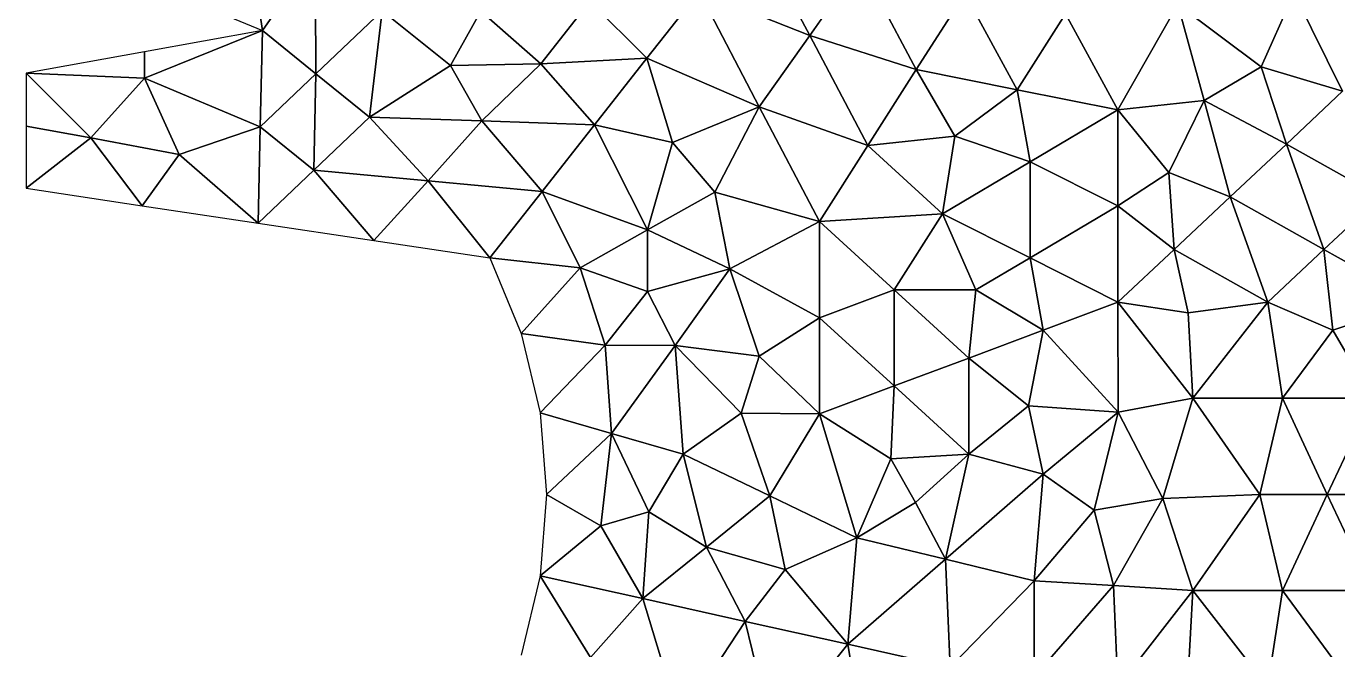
# Model space of a CAD drawing. Extents: x 100 to 350, y 100 to 150.
# Drawn here: x 150 to 175.2, y 122.02 to 133.99 of the extents above; entities that cross this region are included whole.
import ezdxf

# ---------------------------------------------------------------- set-up
doc = ezdxf.new("R2010")
doc.units = 0

msp = doc.modelspace()

# ---------------------------------------------------------------- linework, layer by layer
at = {"color": 1}
for p, q in [((163.938, 135.934), (165.056, 133.816)), ((165.056, 133.816), (163.938, 135.934)), ((155.554, 135.368), (154.54, 133.91)), ((154.54, 133.91), (155.554, 135.368)), ((155.554, 135.368), (155.568, 133.078)), ((155.568, 133.078), (155.554, 135.368)), ((166.024, 135.185), (165.056, 133.816)), ((165.056, 133.816), (166.024, 135.185)), ((167.105, 133.158), (166.024, 135.185)), ((166.024, 135.185), (167.105, 133.158)), ((154.54, 133.91), (154.363, 135.059)), ((154.363, 135.059), (154.54, 133.91)), ((162.933, 134.655), (161.927, 133.376)), ((161.927, 133.376), (162.933, 134.655)), ((164.088, 132.446), (162.933, 134.655)), ((162.933, 134.655), (165.056, 133.816)), ((165.056, 133.816), (162.933, 134.655)), ((162.933, 134.655), (164.088, 132.446)), ((167.105, 133.158), (168.036, 134.617)), ((168.036, 134.617), (167.105, 133.158)), ((169.041, 132.771), (168.036, 134.617)), ((168.036, 134.617), (169.041, 132.771)), ((173.73, 133.214), (174.364, 134.631)), ((174.364, 134.631), (173.73, 133.214)), ((174.364, 134.631), (175.298, 132.741)), ((175.298, 132.741), (174.364, 134.631)), ((159.888, 133.272), (160.834, 134.469)), ((160.834, 134.469), (159.888, 133.272)), ((160.834, 134.469), (161.927, 133.376)), ((161.927, 133.376), (160.834, 134.469)), ((170.978, 132.385), (172.132, 134.409)), ((172.132, 134.409), (170.978, 132.385)), ((173.73, 133.214), (172.132, 134.409)), ((172.132, 134.409), (172.635, 132.563)), ((172.635, 132.563), (172.132, 134.409)), ((172.132, 134.409), (173.73, 133.214)), ((155.568, 133.078), (156.843, 134.289)), ((156.843, 134.289), (155.568, 133.078)), ((156.843, 134.289), (156.596, 132.246)), ((156.596, 132.246), (156.843, 134.289)), ((156.843, 134.289), (158.152, 133.236)), ((158.152, 133.236), (156.843, 134.289)), ((158.152, 133.236), (158.736, 134.282)), ((158.736, 134.282), (158.152, 133.236)), ((158.736, 134.282), (159.888, 133.272)), ((159.888, 133.272), (158.736, 134.282)), ((169.972, 134.231), (169.041, 132.771)), ((169.041, 132.771), (169.972, 134.231)), ((169.972, 134.231), (170.978, 132.385)), ((170.978, 132.385), (169.972, 134.231)), ((152.27, 132.991), (154.54, 133.91)), ((154.54, 133.91), (152.27, 132.991)), ((154.497, 132.059), (154.54, 133.91)), ((154.54, 133.91), (154.497, 132.059)), ((154.54, 133.91), (155.568, 133.078)), ((155.568, 133.078), (154.54, 133.91)), ((165.056, 133.816), (164.088, 132.446)), ((164.088, 132.446), (165.056, 133.816)), ((165.056, 133.816), (167.105, 133.158)), ((165.056, 133.816), (166.175, 131.698)), ((167.105, 133.158), (165.056, 133.816)), ((166.175, 131.698), (165.056, 133.816)), ((152.27, 133.5), (152.27, 132.991)), ((152.27, 132.991), (152.27, 133.5)), ((159.888, 133.272), (161.927, 133.376)), ((161.927, 133.376), (159.888, 133.272)), ((161.927, 133.376), (160.921, 132.097)), ((160.921, 132.097), (161.927, 133.376)), ((161.927, 133.376), (164.088, 132.446)), ((164.088, 132.446), (161.927, 133.376)), ((161.927, 133.376), (162.422, 131.761)), ((162.422, 131.761), (161.927, 133.376)), ((152.27, 132.991), (150, 133.09)), ((150, 133.09), (151.242, 131.849)), ((151.242, 131.849), (150, 133.09)), ((150, 133.09), (152.27, 132.991)), ((154.497, 132.059), (155.568, 133.078)), ((155.568, 133.078), (154.497, 132.059)), ((155.568, 133.078), (155.525, 131.227)), ((155.525, 131.227), (155.568, 133.078)), ((156.596, 132.246), (155.568, 133.078)), ((155.568, 133.078), (156.596, 132.246)), ((156.596, 132.246), (158.152, 133.236)), ((158.152, 133.236), (156.596, 132.246)), ((158.152, 133.236), (159.888, 133.272)), ((159.888, 133.272), (158.152, 133.236)), ((158.152, 133.236), (158.758, 132.172)), ((158.758, 132.172), (158.152, 133.236)), ((159.888, 133.272), (158.758, 132.172)), ((158.758, 132.172), (159.888, 133.272)), ((159.888, 133.272), (160.921, 132.097)), ((160.921, 132.097), (159.888, 133.272)), ((166.175, 131.698), (167.105, 133.158)), ((167.105, 133.158), (166.175, 131.698)), ((167.105, 133.158), (169.041, 132.771)), ((167.844, 131.88), (167.105, 133.158)), ((169.041, 132.771), (167.105, 133.158)), ((167.105, 133.158), (167.844, 131.88)), ((172.635, 132.563), (173.73, 133.214)), ((173.73, 133.214), (172.635, 132.563)), ((173.73, 133.214), (174.218, 131.729)), ((175.298, 132.741), (173.73, 133.214)), ((174.218, 131.729), (173.73, 133.214)), ((173.73, 133.214), (175.298, 132.741)), ((152.27, 132.991), (151.242, 131.849)), ((151.242, 131.849), (152.27, 132.991)), ((152.938, 131.53), (152.27, 132.991)), ((152.27, 132.991), (154.497, 132.059)), ((154.497, 132.059), (152.27, 132.991)), ((152.27, 132.991), (152.938, 131.53)), ((169.041, 132.771), (167.844, 131.88)), ((167.844, 131.88), (169.041, 132.771)), ((170.978, 132.385), (169.041, 132.771)), ((169.041, 132.771), (169.293, 131.387)), ((169.041, 132.771), (170.978, 132.385)), ((169.293, 131.387), (169.041, 132.771)), ((175.298, 132.741), (174.218, 131.729)), ((174.218, 131.729), (175.298, 132.741)), ((162.422, 131.761), (164.088, 132.446)), ((164.088, 132.446), (162.422, 131.761)), ((164.088, 132.446), (163.233, 130.805)), ((163.233, 130.805), (164.088, 132.446)), ((165.244, 130.238), (164.088, 132.446)), ((166.175, 131.698), (164.088, 132.446)), ((164.088, 132.446), (165.244, 130.238)), ((164.088, 132.446), (166.175, 131.698)), ((169.293, 131.387), (170.978, 132.385)), ((170.978, 132.385), (169.293, 131.387)), ((170.978, 132.385), (172.635, 132.563)), ((172.635, 132.563), (170.978, 132.385)), ((171.957, 131.182), (170.978, 132.385)), ((170.978, 132.385), (170.978, 130.539)), ((170.978, 130.539), (170.978, 132.385)), ((170.978, 132.385), (171.957, 131.182)), ((171.957, 131.182), (172.635, 132.563)), ((172.635, 132.563), (171.957, 131.182)), ((172.635, 132.563), (174.218, 131.729)), ((174.218, 131.729), (172.635, 132.563)), ((172.635, 132.563), (173.138, 130.717)), ((173.138, 130.717), (172.635, 132.563)), ((151.242, 131.849), (150, 132.071)), ((150, 132.071), (151.242, 131.849)), ((156.596, 132.246), (155.525, 131.227)), ((155.525, 131.227), (156.596, 132.246)), ((157.721, 131.023), (156.596, 132.246)), ((158.758, 132.172), (156.596, 132.246)), ((156.596, 132.246), (157.721, 131.023)), ((156.596, 132.246), (158.758, 132.172)), ((158.758, 132.172), (157.721, 131.023)), ((157.721, 131.023), (158.758, 132.172)), ((160.921, 132.097), (158.758, 132.172)), ((158.758, 132.172), (159.916, 130.819)), ((159.916, 130.819), (158.758, 132.172)), ((158.758, 132.172), (160.921, 132.097)), ((159.916, 130.819), (160.921, 132.097)), ((160.921, 132.097), (159.916, 130.819)), ((161.938, 130.078), (160.921, 132.097)), ((160.921, 132.097), (162.422, 131.761)), ((162.422, 131.761), (160.921, 132.097)), ((160.921, 132.097), (161.938, 130.078)), ((150, 130.878), (151.242, 131.849)), ((151.242, 131.849), (150, 130.878)), ((151.242, 131.849), (152.938, 131.53)), ((151.242, 131.849), (152.228, 130.543)), ((152.938, 131.53), (151.242, 131.849)), ((152.228, 130.543), (151.242, 131.849)), ((152.938, 131.53), (154.497, 132.059)), ((154.497, 132.059), (152.938, 131.53)), ((154.497, 132.059), (154.455, 130.209)), ((154.455, 130.209), (154.497, 132.059)), ((155.525, 131.227), (154.497, 132.059)), ((154.497, 132.059), (155.525, 131.227)), ((167.844, 131.88), (166.175, 131.698)), ((166.175, 131.698), (167.844, 131.88)), ((167.608, 130.388), (167.844, 131.88)), ((167.844, 131.88), (167.608, 130.388)), ((169.293, 131.387), (167.844, 131.88)), ((167.844, 131.88), (169.293, 131.387)), ((162.422, 131.761), (161.938, 130.078)), ((161.938, 130.078), (162.422, 131.761)), ((163.233, 130.805), (162.422, 131.761)), ((162.422, 131.761), (163.233, 130.805)), ((166.175, 131.698), (165.244, 130.238)), ((165.244, 130.238), (166.175, 131.698)), ((166.175, 131.698), (167.608, 130.388)), ((167.608, 130.388), (166.175, 131.698)), ((174.218, 131.729), (173.138, 130.717)), ((173.138, 130.717), (174.218, 131.729)), ((174.218, 131.729), (176.019, 130.717)), ((176.019, 130.717), (174.218, 131.729)), ((174.218, 131.729), (174.938, 129.705)), ((174.938, 129.705), (174.218, 131.729)), ((152.938, 131.53), (152.228, 130.543)), ((152.228, 130.543), (152.938, 131.53)), ((154.455, 130.209), (152.938, 131.53)), ((152.938, 131.53), (154.455, 130.209)), ((167.608, 130.388), (169.293, 131.387)), ((169.293, 131.387), (167.608, 130.388)), ((170.978, 130.539), (169.293, 131.387)), ((169.293, 131.387), (169.293, 129.54)), ((169.293, 129.54), (169.293, 131.387)), ((169.293, 131.387), (170.978, 130.539)), ((155.525, 131.227), (154.455, 130.209)), ((154.455, 130.209), (155.525, 131.227)), ((155.525, 131.227), (157.721, 131.023)), ((155.525, 131.227), (156.683, 129.874)), ((157.721, 131.023), (155.525, 131.227)), ((156.683, 129.874), (155.525, 131.227)), ((170.978, 130.539), (171.957, 131.182)), ((171.957, 131.182), (170.978, 130.539)), ((172.058, 129.705), (171.957, 131.182)), ((171.957, 131.182), (172.058, 129.705)), ((173.138, 130.717), (171.957, 131.182)), ((171.957, 131.182), (173.138, 130.717)), ((156.683, 129.874), (157.721, 131.023)), ((157.721, 131.023), (156.683, 129.874)), ((158.91, 129.54), (157.721, 131.023)), ((157.721, 131.023), (159.916, 130.819)), ((157.721, 131.023), (158.91, 129.54)), ((159.916, 130.819), (157.721, 131.023)), ((159.916, 130.819), (158.91, 129.54)), ((158.91, 129.54), (159.916, 130.819)), ((161.938, 130.078), (159.916, 130.819)), ((159.916, 130.819), (160.644, 129.352)), ((159.916, 130.819), (161.938, 130.078)), ((160.644, 129.352), (159.916, 130.819)), ((163.233, 130.805), (161.938, 130.078)), ((161.938, 130.078), (163.233, 130.805)), ((163.233, 130.805), (165.244, 130.238)), ((165.244, 130.238), (163.233, 130.805)), ((163.233, 130.805), (163.522, 129.33)), ((163.522, 129.33), (163.233, 130.805)), ((172.058, 129.705), (173.138, 130.717)), ((173.138, 130.717), (172.058, 129.705)), ((173.138, 130.717), (174.938, 129.705)), ((174.938, 129.705), (173.138, 130.717)), ((173.138, 130.717), (173.858, 128.692)), ((173.858, 128.692), (173.138, 130.717)), ((176.019, 130.717), (174.938, 129.705)), ((174.938, 129.705), (176.019, 130.717)), ((167.608, 130.388), (165.244, 130.238)), ((165.244, 130.238), (167.608, 130.388)), ((166.677, 128.928), (167.608, 130.388)), ((167.608, 130.388), (166.677, 128.928)), ((169.293, 129.54), (167.608, 130.388)), ((167.608, 130.388), (168.247, 128.926)), ((167.608, 130.388), (169.293, 129.54)), ((168.247, 128.926), (167.608, 130.388)), ((169.293, 129.54), (170.978, 130.539)), ((170.978, 130.539), (169.293, 129.54)), ((172.058, 129.705), (170.978, 130.539)), ((170.978, 130.539), (170.978, 128.692)), ((170.978, 128.692), (170.978, 130.539)), ((170.978, 130.539), (172.058, 129.705)), ((160.644, 129.352), (161.938, 130.078)), ((161.938, 130.078), (160.644, 129.352)), ((161.938, 130.078), (163.522, 129.33)), ((161.94, 128.897), (161.938, 130.078)), ((161.938, 130.078), (161.94, 128.897)), ((163.522, 129.33), (161.938, 130.078)), ((165.244, 130.238), (163.522, 129.33)), ((163.522, 129.33), (165.244, 130.238)), ((165.244, 130.238), (166.677, 128.928)), ((165.244, 128.391), (165.244, 130.238)), ((166.677, 128.928), (165.244, 130.238)), ((165.244, 130.238), (165.244, 128.391)), ((170.978, 128.692), (172.058, 129.705)), ((172.058, 129.705), (170.978, 128.692)), ((173.858, 128.692), (172.058, 129.705)), ((172.058, 129.705), (172.328, 128.484)), ((172.058, 129.705), (173.858, 128.692)), ((172.328, 128.484), (172.058, 129.705)), ((173.858, 128.692), (174.938, 129.705)), ((174.938, 129.705), (173.858, 128.692)), ((174.938, 129.705), (176.739, 128.692)), ((176.739, 128.692), (174.938, 129.705)), ((174.938, 129.705), (175.11, 128.156)), ((175.11, 128.156), (174.938, 129.705)), ((160.644, 129.352), (158.91, 129.54)), ((158.91, 129.54), (160.644, 129.352)), ((160.644, 129.352), (159.511, 128.09)), ((159.511, 128.09), (160.644, 129.352)), ((161.127, 127.864), (160.644, 129.352)), ((160.644, 129.352), (161.94, 128.897)), ((160.644, 129.352), (161.127, 127.864)), ((161.94, 128.897), (160.644, 129.352)), ((163.522, 129.33), (161.94, 128.897)), ((161.94, 128.897), (163.522, 129.33)), ((163.522, 129.33), (162.469, 127.859)), ((162.469, 127.859), (163.522, 129.33)), ((163.522, 129.33), (165.244, 128.391)), ((164.082, 127.657), (163.522, 129.33)), ((163.522, 129.33), (164.082, 127.657)), ((165.244, 128.391), (163.522, 129.33)), ((169.293, 129.54), (168.247, 128.926)), ((168.247, 128.926), (169.293, 129.54)), ((169.544, 128.156), (169.293, 129.54)), ((169.293, 129.54), (170.978, 128.692)), ((170.978, 128.692), (169.293, 129.54)), ((169.293, 129.54), (169.544, 128.156)), ((161.127, 127.864), (161.94, 128.897)), ((161.94, 128.897), (161.127, 127.864)), ((161.94, 128.897), (162.469, 127.859)), ((162.469, 127.859), (161.94, 128.897)), ((165.244, 128.391), (166.677, 128.928)), ((166.677, 128.928), (165.244, 128.391)), ((168.111, 127.619), (166.677, 128.928)), ((166.677, 128.928), (166.677, 127.082)), ((166.677, 127.082), (166.677, 128.928)), ((168.247, 128.926), (166.677, 128.928)), ((166.677, 128.928), (168.111, 127.619)), ((166.677, 128.928), (168.247, 128.926)), ((168.247, 128.926), (168.111, 127.619)), ((168.111, 127.619), (168.247, 128.926)), ((168.247, 128.926), (169.544, 128.156)), ((169.544, 128.156), (168.247, 128.926)), ((170.978, 128.692), (169.544, 128.156)), ((169.544, 128.156), (170.978, 128.692)), ((170.981, 126.578), (170.978, 128.692)), ((172.418, 126.846), (170.978, 128.692)), ((170.978, 128.692), (170.981, 126.578)), ((172.328, 128.484), (170.978, 128.692)), ((170.978, 128.692), (172.418, 126.846)), ((170.978, 128.692), (172.328, 128.484)), ((173.858, 128.692), (172.328, 128.484)), ((172.328, 128.484), (173.858, 128.692)), ((173.858, 128.692), (172.418, 126.846)), ((172.418, 126.846), (173.858, 128.692)), ((174.144, 126.846), (173.858, 128.692)), ((175.11, 128.156), (173.858, 128.692)), ((173.858, 128.692), (174.144, 126.846)), ((173.858, 128.692), (175.11, 128.156)), ((176.739, 128.692), (175.11, 128.156)), ((175.11, 128.156), (176.739, 128.692)), ((165.244, 128.391), (164.082, 127.657)), ((164.082, 127.657), (165.244, 128.391)), ((165.244, 126.545), (165.244, 128.391)), ((166.677, 127.082), (165.244, 128.391)), ((165.244, 128.391), (165.244, 126.545)), ((165.244, 128.391), (166.677, 127.082)), ((172.328, 128.484), (172.418, 126.846)), ((172.418, 126.846), (172.328, 128.484)), ((159.511, 128.09), (161.127, 127.864)), ((161.127, 127.864), (159.511, 128.09)), ((169.544, 128.156), (168.111, 127.619)), ((168.111, 127.619), (169.544, 128.156)), ((169.258, 126.702), (169.544, 128.156)), ((169.544, 128.156), (169.258, 126.702)), ((169.544, 128.156), (170.981, 126.578)), ((170.981, 126.578), (169.544, 128.156)), ((175.11, 128.156), (174.144, 126.846)), ((174.144, 126.846), (175.11, 128.156)), ((175.11, 128.156), (175.869, 126.846)), ((175.869, 126.846), (175.11, 128.156)), ((159.877, 126.564), (161.127, 127.864)), ((161.127, 127.864), (159.877, 126.564)), ((161.249, 126.168), (161.127, 127.864)), ((162.469, 127.859), (161.127, 127.864)), ((161.127, 127.864), (161.249, 126.168)), ((161.127, 127.864), (162.469, 127.859)), ((162.469, 127.859), (161.249, 126.168)), ((161.249, 126.168), (162.469, 127.859)), ((162.469, 127.859), (162.622, 125.773)), ((163.742, 126.561), (162.469, 127.859)), ((162.469, 127.859), (164.082, 127.657)), ((162.469, 127.859), (163.742, 126.561)), ((164.082, 127.657), (162.469, 127.859)), ((162.622, 125.773), (162.469, 127.859)), ((163.742, 126.561), (164.082, 127.657)), ((164.082, 127.657), (163.742, 126.561)), ((164.082, 127.657), (165.244, 126.545)), ((165.244, 126.545), (164.082, 127.657)), ((168.111, 127.619), (166.677, 127.082)), ((166.677, 127.082), (168.111, 127.619)), ((168.111, 125.773), (168.111, 127.619)), ((168.111, 127.619), (169.258, 126.702)), ((169.258, 126.702), (168.111, 127.619)), ((168.111, 127.619), (168.111, 125.773)), ((165.244, 126.545), (166.677, 127.082)), ((166.677, 127.082), (165.244, 126.545)), ((166.677, 127.082), (166.617, 125.682)), ((166.617, 125.682), (166.677, 127.082)), ((166.677, 127.082), (168.111, 125.773)), ((168.111, 125.773), (166.677, 127.082)), ((172.418, 126.846), (170.981, 126.578)), ((170.981, 126.578), (172.418, 126.846)), ((172.418, 126.846), (171.843, 124.923)), ((171.843, 124.923), (172.418, 126.846)), ((174.144, 126.846), (172.418, 126.846)), ((172.418, 126.846), (173.709, 125)), ((172.418, 126.846), (174.144, 126.846)), ((173.709, 125), (172.418, 126.846)), ((173.709, 125), (174.144, 126.846)), ((174.144, 126.846), (173.709, 125)), ((174.144, 126.846), (175.869, 126.846)), ((174.144, 126.846), (175, 125)), ((175.869, 126.846), (174.144, 126.846)), ((175, 125), (174.144, 126.846)), ((175.869, 126.846), (175, 125)), ((175, 125), (175.869, 126.846)), ((161.249, 126.168), (159.877, 126.564)), ((159.877, 126.564), (161.249, 126.168)), ((162.622, 125.773), (163.742, 126.561)), ((163.742, 126.561), (162.622, 125.773)), ((164.293, 124.969), (163.742, 126.561)), ((163.742, 126.561), (165.244, 126.545)), ((163.742, 126.561), (164.293, 124.969)), ((165.244, 126.545), (163.742, 126.561)), ((165.244, 126.545), (164.293, 124.969)), ((164.293, 124.969), (165.244, 126.545)), ((165.964, 124.166), (165.244, 126.545)), ((166.617, 125.682), (165.244, 126.545)), ((165.244, 126.545), (165.964, 124.166)), ((165.244, 126.545), (166.617, 125.682)), ((168.111, 125.773), (169.258, 126.702)), ((169.258, 126.702), (168.111, 125.773)), ((170.981, 126.578), (169.258, 126.702)), ((169.258, 126.702), (169.544, 125.386)), ((169.258, 126.702), (170.981, 126.578)), ((169.544, 125.386), (169.258, 126.702)), ((169.544, 125.386), (170.981, 126.578)), ((170.981, 126.578), (169.544, 125.386)), ((170.525, 124.695), (170.981, 126.578)), ((170.981, 126.578), (170.525, 124.695)), ((170.981, 126.578), (171.843, 124.923)), ((171.843, 124.923), (170.981, 126.578)), ((161.249, 126.168), (160, 125)), ((160, 125), (161.249, 126.168)), ((161.041, 124.397), (161.249, 126.168)), ((161.249, 126.168), (161.041, 124.397)), ((161.249, 126.168), (162.622, 125.773)), ((161.249, 126.168), (161.966, 124.664)), ((162.622, 125.773), (161.249, 126.168)), ((161.966, 124.664), (161.249, 126.168)), ((161.966, 124.664), (162.622, 125.773)), ((162.622, 125.773), (161.966, 124.664)), ((164.293, 124.969), (162.622, 125.773)), ((162.622, 125.773), (163.07, 123.984)), ((162.622, 125.773), (164.293, 124.969)), ((163.07, 123.984), (162.622, 125.773)), ((166.617, 125.682), (168.111, 125.773)), ((168.111, 125.773), (166.617, 125.682)), ((168.111, 125.773), (167.089, 124.844)), ((167.089, 124.844), (168.111, 125.773)), ((167.665, 123.754), (168.111, 125.773)), ((168.111, 125.773), (167.665, 123.754)), ((169.544, 125.386), (168.111, 125.773)), ((168.111, 125.773), (169.544, 125.386)), ((165.964, 124.166), (166.617, 125.682)), ((166.617, 125.682), (165.964, 124.166)), ((167.089, 124.844), (166.617, 125.682)), ((166.617, 125.682), (167.089, 124.844)), ((169.544, 125.386), (167.665, 123.754)), ((167.665, 123.754), (169.544, 125.386)), ((169.544, 125.386), (169.367, 123.342)), ((169.367, 123.342), (169.544, 125.386)), ((170.525, 124.695), (169.544, 125.386)), ((169.544, 125.386), (170.525, 124.695)), ((161.041, 124.397), (160, 125)), ((160, 125), (161.041, 124.397)), ((164.293, 124.969), (163.07, 123.984)), ((163.07, 123.984), (164.293, 124.969)), ((164.586, 123.56), (164.293, 124.969)), ((164.293, 124.969), (165.964, 124.166)), ((165.964, 124.166), (164.293, 124.969)), ((164.293, 124.969), (164.586, 123.56)), ((167.089, 124.844), (165.964, 124.166)), ((165.964, 124.166), (167.089, 124.844)), ((167.665, 123.754), (167.089, 124.844)), ((167.089, 124.844), (167.665, 123.754)), ((171.843, 124.923), (170.525, 124.695)), ((170.525, 124.695), (171.843, 124.923)), ((170.892, 123.248), (171.843, 124.923)), ((171.843, 124.923), (170.892, 123.248)), ((171.843, 124.923), (173.709, 125)), ((173.709, 125), (171.843, 124.923)), ((171.843, 124.923), (172.418, 123.154)), ((172.418, 123.154), (171.843, 124.923)), ((172.418, 123.154), (173.709, 125)), ((173.709, 125), (172.418, 123.154)), ((174.144, 123.154), (173.709, 125)), ((173.709, 125), (175, 125)), ((173.709, 125), (174.144, 123.154)), ((175, 125), (173.709, 125)), ((175, 125), (174.144, 123.154)), ((174.144, 123.154), (175, 125)), ((176.739, 125), (175, 125)), ((175, 125), (175.869, 123.154)), ((175, 125), (176.739, 125)), ((175.869, 123.154), (175, 125)), ((161.041, 124.397), (161.966, 124.664)), ((161.966, 124.664), (161.041, 124.397)), ((161.966, 124.664), (161.847, 122.998)), ((161.847, 122.998), (161.966, 124.664)), ((163.07, 123.984), (161.966, 124.664)), ((161.966, 124.664), (163.07, 123.984)), ((170.525, 124.695), (169.367, 123.342)), ((169.367, 123.342), (170.525, 124.695)), ((170.892, 123.248), (170.525, 124.695)), ((170.525, 124.695), (170.892, 123.248)), ((159.877, 123.436), (161.041, 124.397)), ((161.041, 124.397), (159.877, 123.436)), ((161.847, 122.998), (161.041, 124.397)), ((161.041, 124.397), (161.847, 122.998)), ((164.586, 123.56), (165.964, 124.166)), ((165.964, 124.166), (164.586, 123.56)), ((165.964, 124.166), (165.786, 122.122)), ((165.786, 122.122), (165.964, 124.166)), ((165.964, 124.166), (167.665, 123.754)), ((167.665, 123.754), (165.964, 124.166)), ((163.07, 123.984), (161.847, 122.998)), ((161.847, 122.998), (163.07, 123.984)), ((163.07, 123.984), (164.586, 123.56)), ((164.586, 123.56), (163.07, 123.984)), ((163.07, 123.984), (163.816, 122.56)), ((163.816, 122.56), (163.07, 123.984)), ((167.665, 123.754), (165.786, 122.122)), ((165.786, 122.122), (167.665, 123.754)), ((167.665, 123.754), (167.756, 121.684)), ((169.367, 123.342), (167.665, 123.754)), ((167.665, 123.754), (169.367, 123.342)), ((167.756, 121.684), (167.665, 123.754)), ((164.586, 123.56), (163.816, 122.56)), ((163.816, 122.56), (164.586, 123.56)), ((165.786, 122.122), (164.586, 123.56)), ((164.586, 123.56), (165.786, 122.122)), ((159.877, 123.436), (161.847, 122.998)), ((160.842, 121.865), (159.877, 123.436)), ((161.847, 122.998), (159.877, 123.436)), ((159.877, 123.436), (160.842, 121.865)), ((167.756, 121.684), (169.367, 123.342)), ((169.367, 123.342), (167.756, 121.684)), ((169.367, 123.342), (170.892, 123.248)), ((170.892, 123.248), (169.367, 123.342)), ((169.367, 123.342), (169.367, 121.496)), ((169.367, 121.496), (169.367, 123.342)), ((169.367, 121.496), (170.892, 123.248)), ((170.892, 123.248), (169.367, 121.496)), ((170.978, 121.308), (170.892, 123.248)), ((170.892, 123.248), (172.418, 123.154)), ((170.892, 123.248), (170.978, 121.308)), ((172.418, 123.154), (170.892, 123.248)), ((160.842, 121.865), (161.847, 122.998)), ((161.847, 122.998), (160.842, 121.865)), ((161.847, 122.998), (162.564, 120.653)), ((163.816, 122.56), (161.847, 122.998)), ((161.847, 122.998), (163.816, 122.56)), ((162.564, 120.653), (161.847, 122.998)), ((170.978, 121.308), (172.418, 123.154)), ((172.418, 123.154), (170.978, 121.308)), ((172.418, 123.154), (172.328, 121.516)), ((172.328, 121.516), (172.418, 123.154)), ((174.144, 123.154), (172.418, 123.154)), ((172.418, 123.154), (173.858, 121.308)), ((173.858, 121.308), (172.418, 123.154)), ((172.418, 123.154), (174.144, 123.154)), ((173.858, 121.308), (174.144, 123.154)), ((174.144, 123.154), (173.858, 121.308)), ((174.144, 123.154), (175.869, 123.154)), ((175.11, 121.844), (174.144, 123.154)), ((175.869, 123.154), (174.144, 123.154)), ((174.144, 123.154), (175.11, 121.844)), ((163.816, 122.56), (162.564, 120.653)), ((162.564, 120.653), (163.816, 122.56)), ((164.354, 120.34), (163.816, 122.56)), ((163.816, 122.56), (165.786, 122.122)), ((165.786, 122.122), (163.816, 122.56)), ((163.816, 122.56), (164.354, 120.34)), ((164.354, 120.34), (165.786, 122.122)), ((165.786, 122.122), (164.354, 120.34)), ((165.786, 122.122), (167.756, 121.684)), ((165.786, 122.122), (166.145, 120.026)), ((167.756, 121.684), (165.786, 122.122)), ((166.145, 120.026), (165.786, 122.122))]:
    msp.add_line(p, q, dxfattribs=at)
at = {"color": 7}
for p, q in [((153.09, 134.511), (154.54, 133.91)), ((154.54, 133.91), (152.27, 133.5)), ((152.27, 133.5), (150, 133.09)), ((150, 133.09), (150, 132.071)), ((150, 132.071), (150, 130.878)), ((150, 130.878), (152.228, 130.543)), ((152.228, 130.543), (154.455, 130.209)), ((154.455, 130.209), (156.683, 129.874)), ((156.683, 129.874), (158.91, 129.54)), ((158.91, 129.54), (159.511, 128.09)), ((159.511, 128.09), (159.877, 126.564)), ((159.877, 126.564), (160, 125)), ((160, 125), (159.877, 123.436)), ((159.877, 123.436), (159.511, 121.91))]:
    msp.add_line(p, q, dxfattribs=at)

doc.saveas('drawing.dxf')
